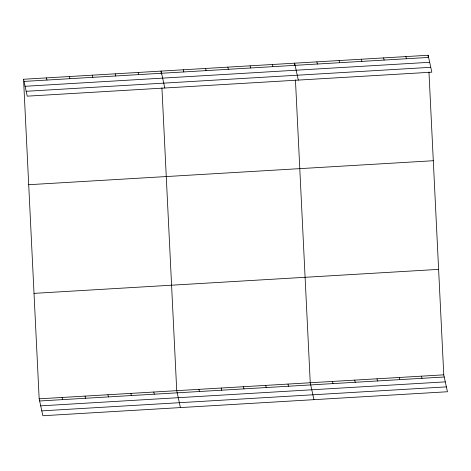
<?xml version="1.0" encoding="UTF-8"?>
<svg xmlns="http://www.w3.org/2000/svg" width="471" height="471" viewBox="0 0 471 471"><rect width="100%" height="100%" fill="white"/><g stroke="black" fill="none" stroke-linecap="round" stroke-linejoin="round"><path stroke-width="0.71" d="M23.55 79.252L428.139 55.266L431.83 72.175L27.236 96.161L23.55 79.252L39.17 398.825L42.861 415.734L447.45 391.748L443.764 374.839L428.957 71.998M24.021 81.412L428.616 57.433M25.081 86.281L429.676 62.296M26.176 91.292L430.765 67.312M28.707 184.709L433.296 160.729M34.018 293.362L438.607 269.383M39.17 398.825L443.764 374.839M39.641 400.986L444.235 377M40.706 405.849L445.295 381.869M41.795 410.865L446.39 386.879M405.89 56.591L406.361 58.751M383.635 57.909L384.106 60.07M361.387 59.228L361.858 61.389M421.51 376.158L421.981 378.319M339.132 60.547L339.603 62.708M399.261 377.477L399.732 379.638M316.877 61.866L317.348 64.027M377.006 378.796L377.477 380.957M298.314 80.094L294.628 63.185L294.734 65.363M354.751 380.115L355.222 382.275M272.373 64.503L272.844 66.664M332.502 381.433L332.973 383.594M250.119 65.822L250.596 67.983M313.933 399.661L310.248 382.752L295.447 79.911M227.87 67.141L228.341 69.302M287.993 384.071L288.464 386.232M205.615 68.46L206.086 70.621M265.744 385.39L266.215 387.551M183.366 69.779L183.837 71.939M243.489 386.709L243.96 388.869M164.797 88.006L161.111 71.097L161.253 74.006M221.24 388.027L221.711 390.194M138.186 72.457L138.657 74.618M198.986 389.352L199.457 391.513M115.26 73.817L115.731 75.978M180.417 407.58L176.731 390.671L161.93 87.824M92.328 75.172L92.805 77.332M153.805 392.025L154.276 394.186M69.402 76.532L69.873 78.692M130.879 393.385L131.35 395.546M46.476 77.892L46.947 80.052M107.953 394.745L108.424 396.906M85.027 396.105L85.498 398.266M62.095 397.465L62.572 399.626M428.139 55.266L428.251 57.45"/></g></svg>
